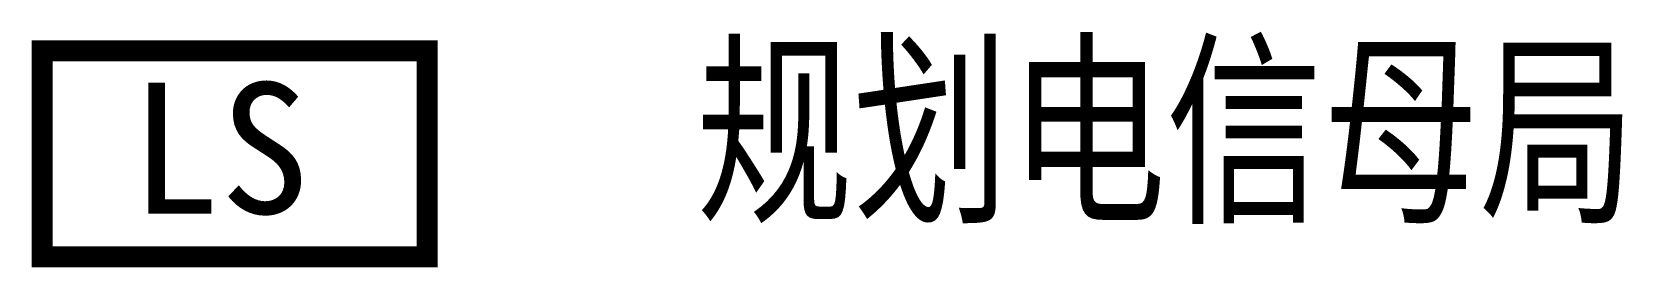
# Model space of a CAD drawing. Header units: millimetres. Extents: x -0.2 to 36.1, y -0.2 to 5.2.
import ezdxf

# ---------------------------------------------------------------- set-up
doc = ezdxf.new("R2010")
doc.units = ezdxf.units.MM
doc.linetypes.add('CONTINOUS', pattern=[0])
doc.layers.add('设施图块', color=7, linetype='Continuous')
doc.styles.add('HT', font='SIMHEI.TTF')
doc.styles.add('设施块标注', font='SIMFANG.TTF', dxfattribs={"width": 0.75})

msp = doc.modelspace()

# ---------------------------------------------------------------- linework, layer by layer
at = {"layer": '设施图块', "color": 1, "const_width": 0.48}
msp.add_lwpolyline([(0, 0), (8.801, 0), (8.801, 4.718), (0, 4.718)], close=True, dxfattribs=at)

# ---------------------------------------------------------------- texts
at = {"layer": '设施图块', "color": 7, "style": 'HT'}
msp.add_text('LS', height=3, dxfattribs=at).set_placement((2.023, 0.991))
at = {"layer": '设施图块', "linetype": 'CONTINOUS', "style": '设施块标注', "width": 0.75}
msp.add_attdef('规划电信母局', (14.95, 1.147), '规划电信母局', height=3.5, dxfattribs=at)

doc.saveas('drawing.dxf')
